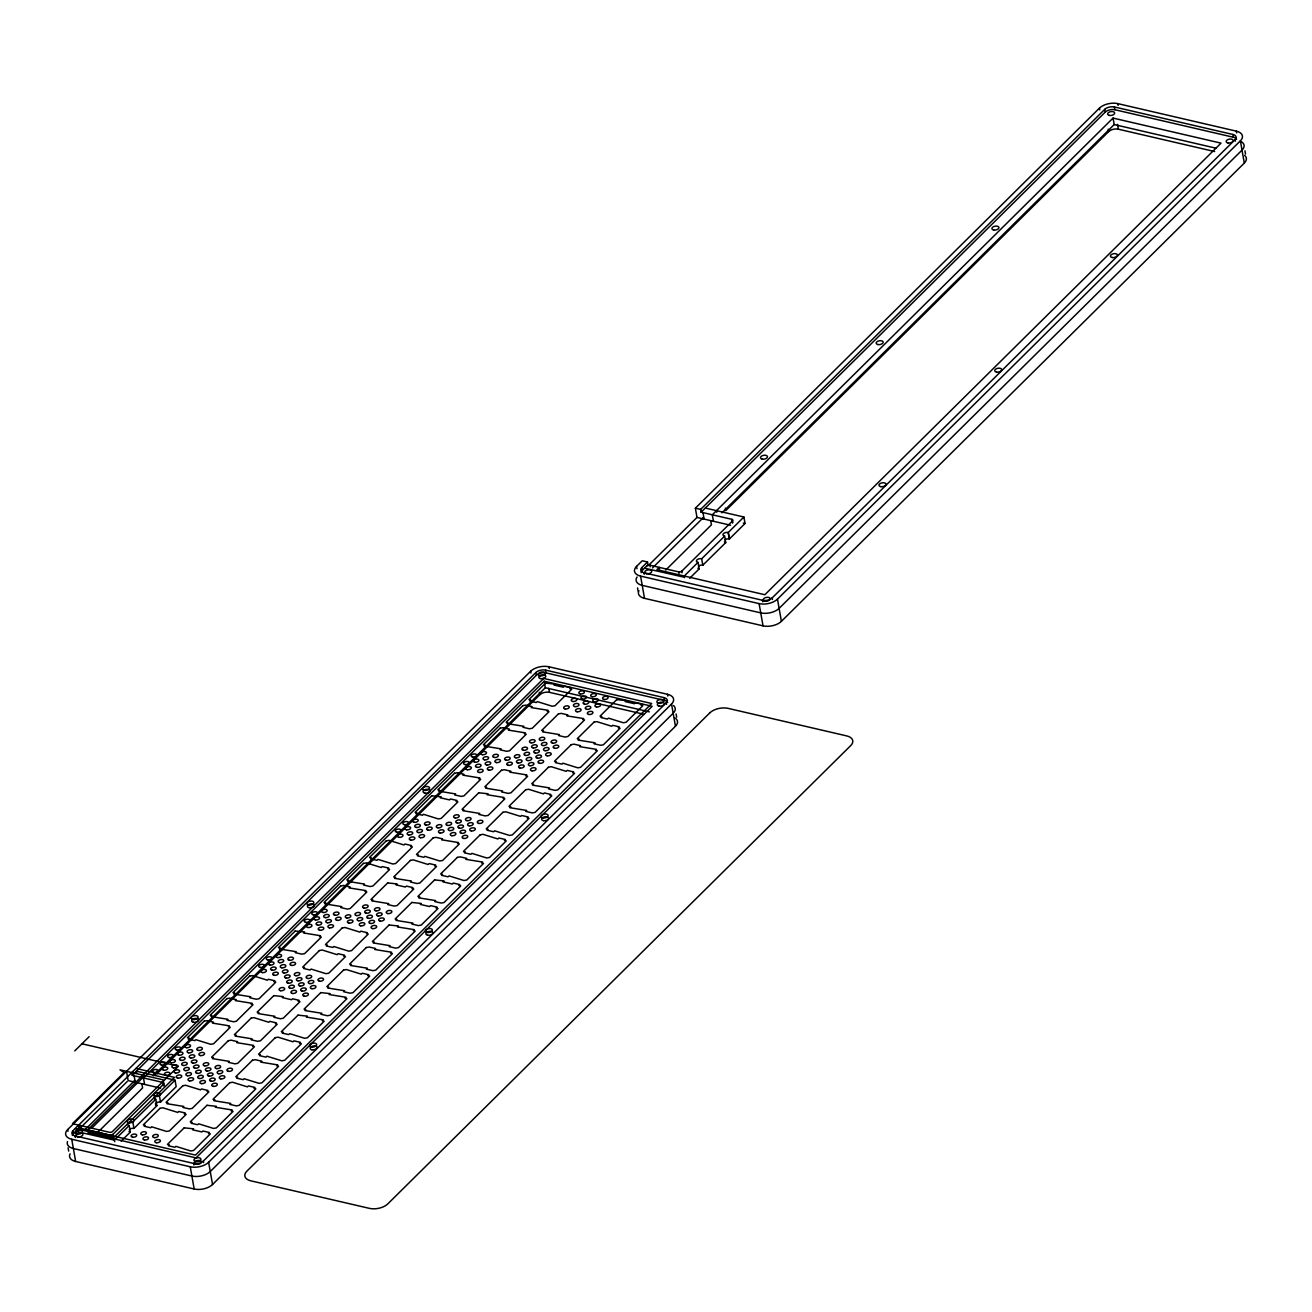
<?xml version="1.0" encoding="UTF-8"?>
<svg xmlns="http://www.w3.org/2000/svg" width="1312" height="1312" viewBox="0 0 1312 1312"><rect width="100%" height="100%" fill="white"/><g stroke="black" fill="none" stroke-linecap="round" stroke-linejoin="round"><path stroke-width="1.5" d="M74.768 1050.896L89.118 1036.693M68.011 1131.288L67.699 1129.55L530.606 671.285A13.448 7.298 -10 0 1 548.974 666.791L667.496 694.294A13.448 7.298 -10 0 1 671.531 704.003L675.45 726.225L212.544 1184.506A13.448 7.298 -10 0 1 194.176 1189L75.653 1161.481A13.448 7.298 -10 0 1 70.077 1153.838M636.96 568.719L636.55 566.407L642.24 560.765L647.505 561.995L647.997 564.767L642.306 570.408A7.118 3.87 -10 0 0 641.207 572.688M648.292 565.652L697 517.436L695.36 508.187L1099.456 108.125A13.448 7.298 -10 0 1 1117.824 103.632L1236.347 131.151A13.448 7.298 -10 0 1 1240.381 140.843L1244.301 163.082L781.394 621.347A13.448 7.298 -10 0 1 763.026 625.84L644.504 598.338A13.448 7.298 -10 0 1 638.928 590.679M72.373 1135.438A7.118 3.87 -10 0 1 73.456 1133.568L72.964 1130.78L535.886 672.515A7.118 3.87 -10 0 1 545.595 670.12L664.134 697.64A7.118 3.87 -10 0 1 666.266 702.773L666.529 704.331M642.306 570.408L641.814 567.62L647.505 561.995M732.801 522.553L732.522 520.93A2.247 1.214 -10 0 0 731.85 519.322L701.116 512.188L700.641 509.4L1104.737 109.355A7.118 3.87 -10 0 1 1114.446 106.977L1232.985 134.496A7.118 3.87 -10 0 1 1235.117 139.613L1235.379 141.188M73.456 1133.568L79.146 1127.926L78.671 1125.155M163.967 1085.713L163.672 1084.089A2.247 1.214 -10 0 0 163 1082.466L132.266 1075.332L536.362 675.286A7.118 3.87 -10 0 1 546.087 672.908L664.61 700.428A7.118 3.87 -10 0 1 667.693 702.494M701.116 512.188L1105.212 112.127A7.118 3.87 -10 0 1 1114.938 109.749L1233.46 137.268A7.118 3.87 -10 0 1 1236.544 139.334M79.458 1128.796L127.198 1081.531M85.854 1128.91L134.611 1080.629M652.474 567.965L703.38 517.551A2.247 1.214 -10 0 0 704.134 519.093L702.986 512.615A2.247 1.214 -10 0 1 702.314 510.991M91.725 1128.172L144.845 1075.594M90.348 1130.518L88.035 1132.814L196.013 1157.889L652.179 706.299L544.185 681.223L143.467 1077.939L144.615 1084.417M659.493 568.998L659.198 567.374L656.886 569.67L764.863 594.73L1221.029 143.139L1113.035 118.08L712.318 514.78L713.466 521.258M153.324 1075.791L545.333 687.718L544.185 681.223M721.994 512.812L1114.183 124.558L1113.035 118.08M96.891 1133.207L142.598 1087.96L141.893 1083.958M153.422 1072.937L156.948 1073.757L539.806 694.737A7.118 3.87 -10 0 1 549.515 692.359L643.979 714.286M665.742 570.048L711.448 524.8L710.743 520.798M1214.666 151.552L1118.365 129.199A7.118 3.87 -10 0 0 1108.656 131.577L725.798 510.598L725.356 508.105M79.146 1127.926L109.88 1135.06A2.247 1.214 -10 0 0 112.947 1134.306L163.672 1084.089M647.997 564.767L678.73 571.901A2.247 1.214 -10 0 0 681.797 571.146L732.522 520.93M114.734 1141.768L114.439 1140.144L129.199 1125.548A3.411 1.853 -10 0 1 128.1 1123.056A3.411 1.853 -10 0 1 132.774 1121.924L155.767 1099.243L156.899 1105.737L133.988 1128.418L132.774 1121.924M159.408 1095.635L175.037 1080.17L136.448 1071.199L136.727 1072.822M698.476 566.079A3.411 1.853 -10 0 1 702.773 565.242L725.749 542.578L724.618 536.1L701.69 558.781A3.411 1.853 -10 0 0 696.951 559.912A3.411 1.853 -10 0 0 697.984 562.372L683.29 577.001L644.553 568.178M705.298 508.056L743.888 517.01L728.258 532.492A3.411 1.853 -10 0 0 723.519 533.607A3.411 1.853 -10 0 0 724.536 536.083M121.114 1141.161L130.347 1132.026L129.199 1125.548M155.423 1103.769A3.411 1.853 -10 0 1 160.474 1102.113L176.185 1086.648L175.037 1080.17M689.718 578.248L699.198 568.867L698.05 562.389M743.888 517.01L745.036 523.488L729.406 538.97A3.411 1.853 -10 0 0 724.831 539.937M72.964 1130.78A7.118 3.87 -10 0 0 75.096 1135.913L193.635 1163.432A7.118 3.87 -10 0 0 203.344 1161.054L666.266 702.773M641.814 567.62A7.118 3.87 -10 0 0 643.946 572.754L762.485 600.273A7.118 3.87 -10 0 0 772.194 597.895L1235.117 139.613M67.699 1129.55A13.448 7.298 -10 0 0 71.734 1139.259L190.256 1166.778A13.448 7.298 -10 0 0 208.624 1162.268L671.531 704.003M636.55 566.407A13.448 7.298 -10 0 0 640.584 576.099L759.107 603.618A13.448 7.298 -10 0 0 777.475 599.125L1240.381 140.843M75.227 1128.55L113.947 1137.373L174.545 1077.382L135.956 1068.427M114.439 1140.144L75.702 1131.338L75.998 1132.961M1114.183 124.558L1216.273 148.256M695.36 508.187L700.641 509.4M743.314 523.094L745.036 523.488M697 517.436L730.554 525.226M545.333 687.718L649.391 711.875M81.951 1043.794L178.448 1066.197L112.455 1131.534A2.247 1.214 -10 0 1 109.388 1132.272L72.455 1123.712L124.132 1072.544L119.982 1069.821L162.508 1079.694A2.247 1.214 -10 0 1 163.18 1081.301M160.54 1088.124L128.15 1080.596L126.51 1071.33M1244.957 150.814L1245.514 154.045M1236.347 131.151L1236.658 132.889M1232.985 134.496L1233.46 137.268M1117.824 103.632L1118.136 105.37M1114.446 106.977L1114.938 109.749M1117.512 124.345L1118.365 129.199M1104.737 109.355L1105.212 112.127M1108.214 129.15L1108.656 131.577M1099.456 108.125L1099.768 109.864M777.475 599.125L781.394 621.347M772.194 597.895L772.473 599.453M762.485 600.273L762.764 601.831M759.107 603.618L763.026 625.84M731.85 519.322L732.49 522.963M716.5 510.647L716.778 512.27M701.625 558.764L702.838 565.259M684.274 576.017L684.569 577.641M681.797 571.146L682.076 572.77M678.73 571.901L679.009 573.524M650.162 566.817L649.866 565.21A2.247 1.214 -10 0 0 646.8 565.948M676.106 713.958L676.664 717.205M667.496 694.294L667.808 696.032M643.946 572.754L644.225 574.328M664.134 697.64L664.61 700.428M640.584 576.099L644.504 598.338M637.534 587.924L638.108 591.171M548.974 666.791L549.285 668.53M545.595 670.12L546.087 672.908M548.81 688.308L549.515 692.359M535.886 672.515L536.362 675.286M539.363 692.31L539.806 694.737M530.606 671.285L530.917 673.023M208.624 1162.268L212.544 1184.506M203.344 1161.054L203.622 1162.612M193.635 1163.432L193.914 1164.99M190.256 1166.778L194.176 1189M163 1082.466L163.574 1085.713M156.505 1071.264L156.948 1073.757M160.556 1102.129L159.342 1095.618A3.411 1.853 -10 0 0 154.668 1096.766A3.411 1.853 -10 0 0 155.685 1099.226M133.758 1075.774L133.463 1074.151A2.247 1.214 -10 0 0 134.136 1075.774L135.284 1082.252A2.247 1.214 -10 0 1 134.513 1080.744M131.79 1072.56L132.266 1075.332M112.947 1134.306L113.226 1135.93M109.88 1135.06L110.159 1136.684M81.311 1129.976L81.016 1128.353A2.247 1.214 -10 0 0 77.966 1129.107L78.244 1130.731M75.096 1135.913L75.374 1137.471M71.734 1139.259L75.653 1161.481M68.109 1147.836L68.683 1151.083M673.482 705.544A13.448 7.298 -10 0 1 673.171 713.269L210.264 1171.534A13.448 7.298 -10 0 1 191.88 1176.028L73.357 1148.525A13.448 7.298 -10 0 1 67.486 1141.62M196.292 1164.384A3.559 1.935 -10 0 1 194.848 1161.874A3.559 1.935 -10 0 1 199.719 1160.546A3.559 1.935 -10 0 1 200.884 1163.137M199.965 1163.777A3.559 1.935 -10 0 1 197.948 1164.4M133.644 1072.986A2.247 1.214 -10 0 1 132.971 1071.379M130.282 1132.01A3.411 1.853 -10 0 1 129.019 1131.354M129.248 1129.55A3.411 1.853 -10 0 1 133.922 1128.402M156.833 1105.721A3.411 1.853 -10 0 1 155.456 1104.901M77.474 1126.336A2.247 1.214 -10 0 1 80.524 1125.581M675.04 717.992A13.448 7.298 -10 0 1 675.45 726.225M1244.612 155.357A13.448 7.298 -10 0 1 1244.301 163.082M1241.611 141.86A13.448 7.298 -10 0 1 1242.021 150.109L779.115 608.374A13.448 7.298 -10 0 1 760.73 612.884L642.208 585.365A13.448 7.298 -10 0 1 637.058 577.001M699.132 568.85A3.411 1.853 -10 0 1 697.869 568.194M725.684 542.561A3.411 1.853 -10 0 1 724.421 541.905M768.209 600.896A3.559 1.935 -10 0 1 763.256 599.797A3.559 1.935 -10 0 1 768.012 597.321A3.559 1.935 -10 0 1 769.34 600.322M543.709 678.452L87.543 1130.042L195.521 1155.101L651.687 703.511L543.709 678.452M204.147 1021.162L187.419 1037.726L189.272 1038.169L188.321 1039.104L194.848 1040.629L195.816 1039.678L210.724 1044.303L213.544 1043.794L230.272 1027.23L228.403 1026.804L229.37 1025.853L212.544 1023.114L213.495 1022.179L206.968 1020.654L204.147 1021.162M226.91 998.629L210.182 1015.193L212.052 1015.619L211.084 1016.57L227.911 1019.309L226.96 1020.26L233.487 1021.769L236.308 1021.261L253.036 1004.697L251.182 1004.27L252.134 1003.319L235.307 1000.58L236.258 999.629L229.731 998.12L226.91 998.629M249.674 976.095L232.946 992.659L234.815 993.086L233.848 994.037L250.674 996.776L249.723 997.71L256.25 999.236L259.071 998.727L275.815 982.163L273.946 981.72L274.897 980.786L268.37 979.26L267.402 980.212L252.494 975.57L249.674 976.095M295.2 931.012L278.472 947.576L280.342 948.018L279.39 948.953L296.217 951.692L295.249 952.643L301.793 954.152L304.614 953.644L321.342 937.08L319.472 936.653L320.423 935.702L303.613 932.963L304.564 932.012L295.2 931.012M340.743 885.944L324.015 902.508L325.868 902.935L324.917 903.886L341.743 906.625L340.792 907.56L347.319 909.085L350.14 908.576L366.868 892.012L364.998 891.57L365.966 890.618L349.14 887.896L350.091 886.945L343.564 885.42L340.743 885.944M363.506 863.394L346.778 879.958L348.648 880.401L347.68 881.352L364.506 884.075L363.555 885.026L370.082 886.551L372.903 886.026L389.631 869.462L387.778 869.036L388.729 868.085L382.186 866.576L381.234 867.511L366.327 862.886L363.506 863.394M386.269 840.861L369.541 857.425L371.411 857.868L370.443 858.802L376.987 860.328L377.938 859.376L392.846 864.001L395.666 863.493L412.411 846.929L410.541 846.502L411.492 845.551L404.965 844.026L403.998 844.977L389.09 840.352L386.269 840.861M431.796 795.794L415.068 812.358L416.937 812.784L415.986 813.735L422.513 815.244L423.464 814.293L438.388 818.934L441.209 818.409L457.937 801.862L456.068 801.419L457.019 800.468L450.492 798.959L449.54 799.91L440.209 797.745L441.16 796.794L431.796 795.794M454.575 773.244L437.831 789.808L439.7 790.25L438.749 791.185L455.576 793.924L454.608 794.875L461.152 796.4L463.972 795.876L480.7 779.312L478.831 778.885L479.798 777.934L462.972 775.195L463.923 774.26L457.396 772.735L454.575 773.244M500.102 728.176L483.374 744.74L485.243 745.167L484.276 746.118L501.102 748.857L500.151 749.792L506.678 751.317L509.499 750.808L526.227 734.244L524.374 733.802L525.325 732.867L508.498 730.128L509.45 729.177L502.922 727.668L500.102 728.176M522.865 705.643L506.137 722.207L508.006 722.633L507.039 723.584L523.865 726.323L522.914 727.258L529.441 728.783L532.262 728.258L549.006 711.694L547.137 711.268L548.088 710.317L531.262 707.578L532.229 706.643L525.686 705.118L522.865 705.643M545.628 683.093L528.9 699.657L530.77 700.1L529.818 701.034L536.346 702.56L537.297 701.608L552.204 706.233L555.042 705.725L571.77 689.161L569.9 688.734L570.851 687.783L564.324 686.274L563.373 687.209L554.025 685.044L554.992 684.093L545.628 683.093M160.015 1108.312L143.287 1124.876L145.156 1125.302L144.205 1126.254L150.732 1127.762L151.684 1126.811L166.608 1131.452L169.428 1130.928L186.156 1114.364L184.287 1113.937L185.238 1112.986L178.711 1111.477L177.76 1112.428L162.836 1107.787L160.015 1108.312M182.794 1085.762L166.05 1102.326L167.92 1102.769L166.968 1103.704L183.795 1106.442L182.827 1107.394L189.371 1108.902L192.192 1108.394L208.92 1091.83L207.05 1091.404L208.001 1090.452L201.474 1088.944L200.523 1089.878L185.615 1085.254L182.794 1085.762M228.321 1040.695L211.593 1057.259L213.462 1057.685L212.495 1058.636L229.321 1061.375L228.37 1062.31L234.897 1063.835L237.718 1063.327L254.446 1046.763L252.576 1046.32L253.544 1045.385L236.718 1042.646L237.669 1041.695L231.142 1040.17L228.321 1040.695M251.084 1018.161L234.356 1034.709L236.226 1035.152L235.258 1036.103L252.084 1038.825L251.133 1039.776L257.66 1041.302L260.481 1040.777L277.209 1024.213L275.356 1023.786L276.307 1022.835L269.78 1021.326L268.812 1022.278L253.905 1017.636L251.084 1018.161M273.847 995.611L257.119 1012.175L258.989 1012.618L258.038 1013.553L274.848 1016.292L273.896 1017.243L280.424 1018.752L283.244 1018.243L299.989 1001.679L298.119 1001.253L299.07 1000.302L292.543 998.793L291.576 999.728L282.244 997.563L283.212 996.612L273.847 995.611M319.39 950.544L302.646 967.108L304.515 967.534L303.564 968.486L310.091 969.994L311.059 969.06L325.966 973.684L328.787 973.176L345.515 956.612L343.646 956.169L344.597 955.218L338.07 953.709L337.118 954.66L322.211 950.019L319.39 950.544M342.153 927.994L325.425 944.558L327.278 945.001L326.327 945.952L332.854 947.461L333.822 946.51L348.73 951.151L351.55 950.626L368.278 934.062L366.409 933.636L367.376 932.684L360.833 931.176L359.882 932.11L344.974 927.486L342.153 927.994M387.68 882.927L370.952 899.491L372.821 899.917L371.854 900.868L388.68 903.607L387.729 904.558L394.256 906.067L397.077 905.559L413.805 888.995L411.952 888.552L412.903 887.617L406.376 886.092L405.408 887.043L396.076 884.878L397.044 883.927L387.68 882.927M410.443 860.393L393.715 876.957L395.584 877.384L394.633 878.335L411.443 881.074L410.492 882.008L417.019 883.534L419.84 883.009L436.584 866.461L434.715 866.018L435.666 865.067L429.139 863.558L428.171 864.51L413.264 859.868L410.443 860.393M433.206 837.843L416.478 854.407L418.348 854.85L417.396 855.785L423.924 857.31L424.875 856.359L439.799 861L442.62 860.475L459.348 843.911L457.478 843.485L458.429 842.534L441.619 839.795L442.57 838.86L436.043 837.335L433.206 837.843M478.749 792.776L462.021 809.34L463.874 809.766L462.923 810.718L479.749 813.456L478.798 814.408L485.325 815.916L488.146 815.408L504.874 798.844L503.004 798.401L503.972 797.466L487.146 794.728L488.097 793.776L478.749 792.776M501.512 770.242L484.784 786.806L486.654 787.233L485.686 788.184L502.512 790.923L501.561 791.858L508.088 793.383L510.909 792.858L527.637 776.294L525.784 775.868L526.735 774.916L509.909 772.178L510.86 771.243L504.333 769.718L501.512 770.242M558.42 713.892L541.692 730.456L543.562 730.882L542.61 731.834L559.42 734.572L558.469 735.524L564.996 737.032L567.834 736.524L584.562 719.96L582.692 719.517L583.643 718.582L566.817 715.844L567.784 714.892L561.241 713.384L558.42 713.892M184.188 1127.828L167.46 1144.392L169.33 1144.818L168.379 1145.77L174.906 1147.295L175.857 1146.344L190.781 1150.968L193.602 1150.46L210.33 1133.896L208.46 1133.47L209.412 1132.518L202.884 1130.993L201.933 1131.944L192.602 1129.78L193.553 1128.828L184.188 1127.828M206.968 1105.294L190.224 1121.858L192.093 1122.285L191.142 1123.236L197.669 1124.745L198.637 1123.81L213.544 1128.435L216.365 1127.926L233.093 1111.362L231.224 1110.92L232.191 1109.985L215.365 1107.246L216.316 1106.295L206.968 1105.294M229.731 1082.761L213.003 1099.308L214.856 1099.751L213.905 1100.702L230.732 1103.425L229.78 1104.376L236.308 1105.901L239.128 1105.376L255.856 1088.812L253.987 1088.386L254.954 1087.435L248.411 1085.926L247.46 1086.877L232.552 1082.236L229.731 1082.761M252.494 1060.211L235.766 1076.775L237.636 1077.218L236.668 1078.152L243.212 1079.678L244.163 1078.726L259.071 1083.351L261.892 1082.843L278.62 1066.279L276.766 1065.852L277.718 1064.901L260.891 1062.162L261.842 1061.211L255.315 1059.702L252.494 1060.211M275.258 1037.677L258.53 1054.241L260.399 1054.668L259.448 1055.619L265.975 1057.144L266.926 1056.193L281.834 1060.818L284.655 1060.309L301.399 1043.745L299.53 1043.302L300.481 1042.368L293.954 1040.842L292.986 1041.794L278.078 1037.169L275.258 1037.677M298.021 1015.144L281.293 1031.708L283.162 1032.134L282.211 1033.085L288.738 1034.594L289.69 1033.659L304.597 1038.284L307.434 1037.776L324.162 1021.212L322.293 1020.769L323.244 1019.818L306.418 1017.095L307.385 1016.144L298.021 1015.144M320.784 992.594L304.056 1009.158L305.926 1009.6L304.974 1010.552L321.801 1013.274L320.833 1014.225L327.377 1015.75L330.198 1015.226L346.926 998.662L345.056 998.235L346.007 997.284L329.197 994.545L330.148 993.61L320.784 992.594M343.564 970.06L326.819 986.624L328.689 987.067L327.738 988.002L344.564 990.74L343.596 991.692L350.14 993.2L352.961 992.692L369.689 976.128L367.819 975.702L368.787 974.75L362.243 973.225L361.292 974.176L346.384 969.552L343.564 970.06M366.327 947.526L349.599 964.09L351.452 964.517L350.501 965.468L367.327 968.207L366.376 969.158L372.903 970.667L375.724 970.158L392.452 953.594L390.582 953.152L391.55 952.217L374.724 949.478L375.675 948.527L369.148 947.018L366.327 947.526M389.09 924.993L372.362 941.557L374.232 941.983L373.264 942.934L390.09 945.673L389.139 946.608L395.666 948.133L398.487 947.608L415.215 931.061L413.362 930.618L414.313 929.667L397.487 926.944L398.438 925.993L389.09 924.993M411.853 902.443L395.125 919.007L396.995 919.45L396.044 920.384L412.854 923.123L411.902 924.074L418.43 925.6L421.25 925.075L437.995 908.511L436.125 908.084L437.076 907.133L430.549 905.624L429.582 906.559L420.25 904.394L421.218 903.46L411.853 902.443M434.616 879.909L417.888 896.473L419.758 896.9L418.807 897.851L435.617 900.59L434.666 901.541L441.193 903.05L444.03 902.541L460.758 885.977L458.888 885.551L459.84 884.6L453.312 883.074L452.361 884.026L443.03 881.861L443.981 880.91L434.616 879.909M457.396 857.376L440.652 873.94L442.521 874.366L441.57 875.317L448.097 876.826L449.048 875.891L463.972 880.516L466.793 880.008L483.521 863.444L481.652 863.001L482.603 862.066L465.793 859.327L466.744 858.376L460.217 856.867L457.396 857.376M480.159 834.842L463.415 851.406L465.284 851.832L464.333 852.784L470.86 854.292L471.828 853.341L486.736 857.982L489.556 857.458L506.284 840.894L504.415 840.467L505.382 839.516L498.839 838.007L497.888 838.958L482.98 834.317L480.159 834.842M502.922 812.292L486.194 828.856L488.048 829.299L487.096 830.234L493.64 831.759L494.591 830.808L509.499 835.432L512.32 834.924L529.048 818.36L527.178 817.934L528.146 816.982L521.602 815.474L520.651 816.408L505.743 811.784L502.922 812.292M525.686 789.758L508.958 806.322L510.827 806.749L509.86 807.7L526.686 810.439L525.735 811.39L532.262 812.899L535.083 812.39L551.811 795.826L549.958 795.384L550.909 794.449L544.382 792.924L543.414 793.875L528.506 789.25L525.686 789.758M548.449 767.225L531.721 783.789L533.59 784.215L532.639 785.166L549.449 787.905L548.498 788.84L555.025 790.365L557.846 789.857L574.59 773.293L572.721 772.85L573.672 771.915L567.145 770.39L566.177 771.341L551.27 766.7L548.449 767.225M571.212 744.675L554.484 761.239L556.354 761.682L555.402 762.633L561.93 764.142L562.881 763.19L577.788 767.832L580.626 767.307L597.354 750.743L595.484 750.316L596.435 749.365L579.625 746.626L580.576 745.692L574.033 744.166L571.212 744.675M593.992 722.141L577.247 738.705L579.117 739.148L578.166 740.083L594.992 742.822L594.024 743.773L600.568 745.282L603.389 744.773L620.117 728.209L618.247 727.783L619.198 726.832L612.671 725.323L611.72 726.258L596.812 721.633L593.992 722.141M616.755 699.608L600.01 716.172L601.88 716.598L600.929 717.549L607.456 719.074L608.424 718.123L623.331 722.748L626.152 722.24L642.88 705.676L641.01 705.233L641.978 704.298L635.434 702.773L634.483 703.724L625.152 701.559L626.103 700.608L616.755 699.608M709.792 712.875L246.886 1171.157A13.448 7.298 -10 0 0 250.92 1180.849L369.443 1208.368A13.448 7.298 -10 0 0 387.811 1203.875L850.717 745.593A13.448 7.298 -10 0 0 846.699 735.901L728.16 708.382A13.448 7.298 -10 0 0 709.792 712.875M729.406 538.97L728.258 532.492L729.324 538.953M77.654 1136.848A3.559 1.935 -10 0 0 82.902 1134.486A3.559 1.935 -10 0 0 77.605 1133.47A3.559 1.935 -10 0 0 77.654 1136.848M311.912 1049.797A3.559 1.935 -10 0 0 317.16 1047.435A3.559 1.935 -10 0 0 311.846 1046.418A3.559 1.935 -10 0 0 311.912 1049.797M193.389 1022.278A3.559 1.935 -10 0 0 198.637 1019.916A3.559 1.935 -10 0 0 193.323 1018.899A3.559 1.935 -10 0 0 193.389 1022.278M427.646 935.226A3.559 1.935 -10 0 0 432.894 932.865A3.559 1.935 -10 0 0 427.581 931.848A3.559 1.935 -10 0 0 427.646 935.226M309.107 907.707A3.559 1.935 -10 0 0 314.355 905.346A3.559 1.935 -10 0 0 309.058 904.345A3.559 1.935 -10 0 0 309.107 907.707M424.842 793.137A3.559 1.935 -10 0 0 430.09 790.775A3.559 1.935 -10 0 0 424.776 789.775A3.559 1.935 -10 0 0 424.842 793.137M543.365 820.656A3.559 1.935 -10 0 0 548.613 818.294A3.559 1.935 -10 0 0 543.316 817.278A3.559 1.935 -10 0 0 543.365 820.656M659.1 706.086A3.559 1.935 -10 0 0 664.348 703.724A3.559 1.935 -10 0 0 659.034 702.724A3.559 1.935 -10 0 0 659.1 706.086M540.56 678.583A3.559 1.935 -10 0 0 545.808 676.205A3.559 1.935 -10 0 0 540.511 675.204A3.559 1.935 -10 0 0 540.56 678.583M540.79 740.411A2.837 1.542 -10 0 0 544.824 738.394A2.837 1.542 -10 0 0 540.446 737.754A2.837 1.542 -10 0 0 540.79 740.411M552.647 743.166A2.837 1.542 -10 0 0 556.682 741.149A2.837 1.542 -10 0 0 552.286 740.509A2.837 1.542 -10 0 0 552.647 743.166M437.88 827.806A2.837 1.542 -10 0 0 441.914 825.789A2.837 1.542 -10 0 0 437.519 825.15A2.837 1.542 -10 0 0 437.88 827.806M154.029 1072.609A2.837 1.542 -10 0 0 158.063 1070.592A2.837 1.542 -10 0 0 153.668 1069.952A2.837 1.542 -10 0 0 154.029 1072.609M177.727 1078.103A2.837 1.542 -10 0 0 181.761 1076.086A2.837 1.542 -10 0 0 177.382 1075.463A2.837 1.542 -10 0 0 177.727 1078.103M165.886 1075.364A2.837 1.542 -10 0 0 169.92 1073.347A2.837 1.542 -10 0 0 165.525 1072.708A2.837 1.542 -10 0 0 165.886 1075.364M195.045 1068.214A2.837 1.542 -10 0 0 199.08 1066.197A2.837 1.542 -10 0 0 194.684 1065.557A2.837 1.542 -10 0 0 195.045 1068.214M286.114 978.063A2.837 1.542 -10 0 0 290.132 976.046A2.837 1.542 -10 0 0 285.754 975.406A2.837 1.542 -10 0 0 286.114 978.063M187.452 1075.725A2.837 1.542 -10 0 0 191.486 1073.708A2.837 1.542 -10 0 0 187.091 1073.068A2.837 1.542 -10 0 0 187.452 1075.725M346.811 917.957A2.837 1.542 -10 0 0 350.845 915.94A2.837 1.542 -10 0 0 346.466 915.317A2.837 1.542 -10 0 0 346.811 917.957M506.186 760.206A2.837 1.542 -10 0 0 510.204 758.188A2.837 1.542 -10 0 0 505.825 757.549A2.837 1.542 -10 0 0 506.186 760.206M163.754 1070.231A2.837 1.542 -10 0 0 167.788 1068.214A2.837 1.542 -10 0 0 163.393 1067.574A2.837 1.542 -10 0 0 163.754 1070.231M161.622 1065.098A2.837 1.542 -10 0 0 165.656 1063.081A2.837 1.542 -10 0 0 161.261 1062.441A2.837 1.542 -10 0 0 161.622 1065.098M175.595 1072.986A2.837 1.542 -10 0 0 179.629 1070.969A2.837 1.542 -10 0 0 175.25 1070.33A2.837 1.542 -10 0 0 175.595 1072.986M185.32 1070.592A2.837 1.542 -10 0 0 189.354 1068.575A2.837 1.542 -10 0 0 184.959 1067.952A2.837 1.542 -10 0 0 185.32 1070.592M173.463 1067.853A2.837 1.542 -10 0 0 177.497 1065.836A2.837 1.542 -10 0 0 173.118 1065.196A2.837 1.542 -10 0 0 173.463 1067.853M479.142 772.473A2.837 1.542 -10 0 0 483.177 770.456A2.837 1.542 -10 0 0 478.798 769.816A2.837 1.542 -10 0 0 479.142 772.473M488.868 770.095A2.837 1.542 -10 0 0 492.902 768.078A2.837 1.542 -10 0 0 488.507 767.438A2.837 1.542 -10 0 0 488.868 770.095M467.302 769.718A2.837 1.542 -10 0 0 471.336 767.7A2.837 1.542 -10 0 0 466.941 767.061A2.837 1.542 -10 0 0 467.302 769.718M477.01 767.34A2.837 1.542 -10 0 0 481.045 765.322A2.837 1.542 -10 0 0 476.666 764.683A2.837 1.542 -10 0 0 477.01 767.34M465.17 764.584A2.837 1.542 -10 0 0 469.188 762.567A2.837 1.542 -10 0 0 464.809 761.928A2.837 1.542 -10 0 0 465.17 764.584M482.472 754.695A2.837 1.542 -10 0 0 486.506 752.678A2.837 1.542 -10 0 0 482.111 752.038A2.837 1.542 -10 0 0 482.472 754.695M494.329 757.45A2.837 1.542 -10 0 0 498.363 755.433A2.837 1.542 -10 0 0 493.968 754.794A2.837 1.542 -10 0 0 494.329 757.45M496.461 762.584A2.837 1.542 -10 0 0 500.495 760.566A2.837 1.542 -10 0 0 496.1 759.927A2.837 1.542 -10 0 0 496.461 762.584M486.736 764.962A2.837 1.542 -10 0 0 490.77 762.944A2.837 1.542 -10 0 0 486.375 762.305A2.837 1.542 -10 0 0 486.736 764.962M484.604 759.828A2.837 1.542 -10 0 0 488.638 757.811A2.837 1.542 -10 0 0 484.243 757.172A2.837 1.542 -10 0 0 484.604 759.828M472.746 757.073A2.837 1.542 -10 0 0 476.781 755.056A2.837 1.542 -10 0 0 472.402 754.416A2.837 1.542 -10 0 0 472.746 757.073M474.878 762.206A2.837 1.542 -10 0 0 478.913 760.189A2.837 1.542 -10 0 0 474.534 759.55A2.837 1.542 -10 0 0 474.878 762.206M410.853 840.09A2.837 1.542 -10 0 0 414.887 838.073A2.837 1.542 -10 0 0 410.492 837.433A2.837 1.542 -10 0 0 410.853 840.09M420.578 837.712A2.837 1.542 -10 0 0 424.596 835.695A2.837 1.542 -10 0 0 420.217 835.055A2.837 1.542 -10 0 0 420.578 837.712M398.996 837.335A2.837 1.542 -10 0 0 403.03 835.318A2.837 1.542 -10 0 0 398.635 834.678A2.837 1.542 -10 0 0 398.996 837.335M408.721 834.957A2.837 1.542 -10 0 0 412.755 832.94A2.837 1.542 -10 0 0 408.36 832.3A2.837 1.542 -10 0 0 408.721 834.957M396.864 832.202A2.837 1.542 -10 0 0 400.898 830.184A2.837 1.542 -10 0 0 396.503 829.545A2.837 1.542 -10 0 0 396.864 832.202M414.182 822.312A2.837 1.542 -10 0 0 418.2 820.295A2.837 1.542 -10 0 0 413.821 819.656A2.837 1.542 -10 0 0 414.182 822.312M426.023 825.068A2.837 1.542 -10 0 0 430.057 823.05A2.837 1.542 -10 0 0 425.678 822.411A2.837 1.542 -10 0 0 426.023 825.068M428.155 830.201A2.837 1.542 -10 0 0 432.189 828.184A2.837 1.542 -10 0 0 427.81 827.544A2.837 1.542 -10 0 0 428.155 830.201M418.446 832.579A2.837 1.542 -10 0 0 422.464 830.562A2.837 1.542 -10 0 0 418.085 829.922A2.837 1.542 -10 0 0 418.446 832.579M416.314 827.446A2.837 1.542 -10 0 0 420.332 825.428A2.837 1.542 -10 0 0 415.953 824.789A2.837 1.542 -10 0 0 416.314 827.446M404.457 824.69A2.837 1.542 -10 0 0 408.491 822.673A2.837 1.542 -10 0 0 404.096 822.034A2.837 1.542 -10 0 0 404.457 824.69M406.589 829.824A2.837 1.542 -10 0 0 410.623 827.806A2.837 1.542 -10 0 0 406.228 827.167A2.837 1.542 -10 0 0 406.589 829.824M319.784 930.241A2.837 1.542 -10 0 0 323.818 928.224A2.837 1.542 -10 0 0 319.423 927.584A2.837 1.542 -10 0 0 319.784 930.241M329.509 927.863A2.837 1.542 -10 0 0 333.543 925.846A2.837 1.542 -10 0 0 329.148 925.206A2.837 1.542 -10 0 0 329.509 927.863M307.926 927.486A2.837 1.542 -10 0 0 311.961 925.468A2.837 1.542 -10 0 0 307.582 924.829A2.837 1.542 -10 0 0 307.926 927.486M317.652 925.108A2.837 1.542 -10 0 0 321.686 923.09A2.837 1.542 -10 0 0 317.291 922.451A2.837 1.542 -10 0 0 317.652 925.108M305.794 922.352A2.837 1.542 -10 0 0 309.829 920.335A2.837 1.542 -10 0 0 305.45 919.696A2.837 1.542 -10 0 0 305.794 922.352M323.113 912.463A2.837 1.542 -10 0 0 327.147 910.446A2.837 1.542 -10 0 0 322.752 909.806A2.837 1.542 -10 0 0 323.113 912.463M334.97 915.218A2.837 1.542 -10 0 0 339.004 913.201A2.837 1.542 -10 0 0 334.609 912.562A2.837 1.542 -10 0 0 334.97 915.218M337.102 920.352A2.837 1.542 -10 0 0 341.136 918.334A2.837 1.542 -10 0 0 336.741 917.695A2.837 1.542 -10 0 0 337.102 920.352M327.377 922.73A2.837 1.542 -10 0 0 331.411 920.712A2.837 1.542 -10 0 0 327.016 920.073A2.837 1.542 -10 0 0 327.377 922.73M325.245 917.596A2.837 1.542 -10 0 0 329.279 915.579A2.837 1.542 -10 0 0 324.884 914.94A2.837 1.542 -10 0 0 325.245 917.596M313.388 914.841A2.837 1.542 -10 0 0 317.422 912.824A2.837 1.542 -10 0 0 313.027 912.184A2.837 1.542 -10 0 0 313.388 914.841M315.52 919.974A2.837 1.542 -10 0 0 319.554 917.957A2.837 1.542 -10 0 0 315.159 917.318A2.837 1.542 -10 0 0 315.52 919.974M291.559 965.419A2.837 1.542 -10 0 0 295.594 963.402A2.837 1.542 -10 0 0 291.215 962.762A2.837 1.542 -10 0 0 291.559 965.419M289.427 960.286A2.837 1.542 -10 0 0 293.462 958.268A2.837 1.542 -10 0 0 289.083 957.629A2.837 1.542 -10 0 0 289.427 960.286M283.982 972.93A2.837 1.542 -10 0 0 288 970.913A2.837 1.542 -10 0 0 283.622 970.273A2.837 1.542 -10 0 0 283.982 972.93M281.85 967.797A2.837 1.542 -10 0 0 285.868 965.78A2.837 1.542 -10 0 0 281.49 965.14A2.837 1.542 -10 0 0 281.85 967.797M274.257 975.308A2.837 1.542 -10 0 0 278.292 973.291A2.837 1.542 -10 0 0 273.896 972.668A2.837 1.542 -10 0 0 274.257 975.308M260.268 967.436A2.837 1.542 -10 0 0 264.302 965.419A2.837 1.542 -10 0 0 259.907 964.779A2.837 1.542 -10 0 0 260.268 967.436M267.861 959.925A2.837 1.542 -10 0 0 271.896 957.908A2.837 1.542 -10 0 0 267.5 957.268A2.837 1.542 -10 0 0 267.861 959.925M277.586 957.53A2.837 1.542 -10 0 0 281.604 955.513A2.837 1.542 -10 0 0 277.226 954.89A2.837 1.542 -10 0 0 277.586 957.53M279.718 962.664A2.837 1.542 -10 0 0 283.736 960.646A2.837 1.542 -10 0 0 279.358 960.007A2.837 1.542 -10 0 0 279.718 962.664M269.993 965.058A2.837 1.542 -10 0 0 274.028 963.041A2.837 1.542 -10 0 0 269.632 962.401A2.837 1.542 -10 0 0 269.993 965.058M262.4 972.569A2.837 1.542 -10 0 0 266.434 970.552A2.837 1.542 -10 0 0 262.039 969.912A2.837 1.542 -10 0 0 262.4 972.569M272.125 970.175A2.837 1.542 -10 0 0 276.16 968.158A2.837 1.542 -10 0 0 271.764 967.534A2.837 1.542 -10 0 0 272.125 970.175M183.188 1065.459A2.837 1.542 -10 0 0 187.222 1063.442A2.837 1.542 -10 0 0 182.827 1062.818A2.837 1.542 -10 0 0 183.188 1065.459M192.913 1063.081A2.837 1.542 -10 0 0 196.948 1061.064A2.837 1.542 -10 0 0 192.552 1060.424A2.837 1.542 -10 0 0 192.913 1063.081M171.331 1062.72A2.837 1.542 -10 0 0 175.365 1060.703A2.837 1.542 -10 0 0 170.986 1060.063A2.837 1.542 -10 0 0 171.331 1062.72M181.056 1060.342A2.837 1.542 -10 0 0 185.09 1058.325A2.837 1.542 -10 0 0 180.695 1057.685A2.837 1.542 -10 0 0 181.056 1060.342M169.199 1057.587A2.837 1.542 -10 0 0 173.233 1055.57A2.837 1.542 -10 0 0 168.854 1054.93A2.837 1.542 -10 0 0 169.199 1057.587M186.517 1047.681A2.837 1.542 -10 0 0 190.552 1045.68A2.837 1.542 -10 0 0 186.156 1045.041A2.837 1.542 -10 0 0 186.517 1047.681M198.374 1050.436A2.837 1.542 -10 0 0 202.392 1048.419A2.837 1.542 -10 0 0 198.014 1047.78A2.837 1.542 -10 0 0 198.374 1050.436M200.506 1055.57A2.837 1.542 -10 0 0 204.541 1053.552A2.837 1.542 -10 0 0 200.146 1052.913A2.837 1.542 -10 0 0 200.506 1055.57M190.781 1057.948A2.837 1.542 -10 0 0 194.816 1055.93A2.837 1.542 -10 0 0 190.42 1055.307A2.837 1.542 -10 0 0 190.781 1057.948M188.649 1052.814A2.837 1.542 -10 0 0 192.684 1050.797A2.837 1.542 -10 0 0 188.288 1050.174A2.837 1.542 -10 0 0 188.649 1052.814M176.792 1050.076A2.837 1.542 -10 0 0 180.826 1048.058A2.837 1.542 -10 0 0 176.431 1047.419A2.837 1.542 -10 0 0 176.792 1050.076M178.924 1055.209A2.837 1.542 -10 0 0 182.958 1053.192A2.837 1.542 -10 0 0 178.563 1052.552A2.837 1.542 -10 0 0 178.924 1055.209M533.213 747.922A2.837 1.542 -10 0 0 537.248 745.905A2.837 1.542 -10 0 0 532.852 745.265A2.837 1.542 -10 0 0 533.213 747.922M531.081 742.789A2.837 1.542 -10 0 0 535.116 740.772A2.837 1.542 -10 0 0 530.72 740.132A2.837 1.542 -10 0 0 531.081 742.789M545.054 750.677A2.837 1.542 -10 0 0 549.088 748.66A2.837 1.542 -10 0 0 544.71 748.02A2.837 1.542 -10 0 0 545.054 750.677M554.779 748.299A2.837 1.542 -10 0 0 558.814 746.282A2.837 1.542 -10 0 0 554.418 745.642A2.837 1.542 -10 0 0 554.779 748.299M542.922 745.544A2.837 1.542 -10 0 0 546.956 743.527A2.837 1.542 -10 0 0 542.578 742.887A2.837 1.542 -10 0 0 542.922 745.544M154.242 1137.586A2.837 1.542 -10 0 0 158.276 1135.569A2.837 1.542 -10 0 0 153.881 1134.929A2.837 1.542 -10 0 0 154.242 1137.586M156.374 1142.703A2.837 1.542 -10 0 0 160.408 1140.686A2.837 1.542 -10 0 0 156.013 1140.062A2.837 1.542 -10 0 0 156.374 1142.703M142.385 1134.831A2.837 1.542 -10 0 0 146.419 1132.814A2.837 1.542 -10 0 0 142.04 1132.174A2.837 1.542 -10 0 0 142.385 1134.831M132.676 1137.209A2.837 1.542 -10 0 0 136.71 1135.192A2.837 1.542 -10 0 0 132.315 1134.552A2.837 1.542 -10 0 0 132.676 1137.209M144.517 1139.964A2.837 1.542 -10 0 0 148.551 1137.947A2.837 1.542 -10 0 0 144.172 1137.307A2.837 1.542 -10 0 0 144.517 1139.964M532.016 770.833A2.837 1.542 -10 0 0 536.05 768.816A2.837 1.542 -10 0 0 531.655 768.176A2.837 1.542 -10 0 0 532.016 770.833M529.884 765.7A2.837 1.542 -10 0 0 533.918 763.682A2.837 1.542 -10 0 0 529.523 763.043A2.837 1.542 -10 0 0 529.884 765.7M520.159 768.078A2.837 1.542 -10 0 0 524.193 766.06A2.837 1.542 -10 0 0 519.814 765.421A2.837 1.542 -10 0 0 520.159 768.078M518.027 762.944A2.837 1.542 -10 0 0 522.061 760.927A2.837 1.542 -10 0 0 517.682 760.288A2.837 1.542 -10 0 0 518.027 762.944M508.318 765.322A2.837 1.542 -10 0 0 512.336 763.305A2.837 1.542 -10 0 0 507.957 762.682A2.837 1.542 -10 0 0 508.318 765.322M523.488 750.3A2.837 1.542 -10 0 0 527.522 748.283A2.837 1.542 -10 0 0 523.127 747.643A2.837 1.542 -10 0 0 523.488 750.3M535.345 753.055A2.837 1.542 -10 0 0 539.38 751.038A2.837 1.542 -10 0 0 534.984 750.398A2.837 1.542 -10 0 0 535.345 753.055M547.186 755.81A2.837 1.542 -10 0 0 551.22 753.793A2.837 1.542 -10 0 0 546.842 753.154A2.837 1.542 -10 0 0 547.186 755.81M537.477 758.188A2.837 1.542 -10 0 0 541.512 756.171A2.837 1.542 -10 0 0 537.116 755.532A2.837 1.542 -10 0 0 537.477 758.188M539.609 763.322A2.837 1.542 -10 0 0 543.644 761.304A2.837 1.542 -10 0 0 539.248 760.665A2.837 1.542 -10 0 0 539.609 763.322M525.62 755.433A2.837 1.542 -10 0 0 529.654 753.416A2.837 1.542 -10 0 0 525.259 752.776A2.837 1.542 -10 0 0 525.62 755.433M515.895 757.811A2.837 1.542 -10 0 0 519.929 755.794A2.837 1.542 -10 0 0 515.55 755.171A2.837 1.542 -10 0 0 515.895 757.811M527.752 760.566A2.837 1.542 -10 0 0 531.786 758.549A2.837 1.542 -10 0 0 527.391 757.91A2.837 1.542 -10 0 0 527.752 760.566M588.924 714.482A2.837 1.542 -10 0 0 592.958 712.465A2.837 1.542 -10 0 0 588.58 711.826A2.837 1.542 -10 0 0 588.924 714.482M586.792 709.349A2.837 1.542 -10 0 0 590.826 707.332A2.837 1.542 -10 0 0 586.448 706.709A2.837 1.542 -10 0 0 586.792 709.349M577.083 711.744A2.837 1.542 -10 0 0 581.118 709.726A2.837 1.542 -10 0 0 576.722 709.087A2.837 1.542 -10 0 0 577.083 711.744M574.951 706.61A2.837 1.542 -10 0 0 578.986 704.593A2.837 1.542 -10 0 0 574.59 703.954A2.837 1.542 -10 0 0 574.951 706.61M565.226 708.988A2.837 1.542 -10 0 0 569.26 706.971A2.837 1.542 -10 0 0 564.865 706.332A2.837 1.542 -10 0 0 565.226 708.988M580.396 693.966A2.837 1.542 -10 0 0 584.43 691.949A2.837 1.542 -10 0 0 580.052 691.309A2.837 1.542 -10 0 0 580.396 693.966M592.253 696.705A2.837 1.542 -10 0 0 596.288 694.688A2.837 1.542 -10 0 0 591.892 694.064A2.837 1.542 -10 0 0 592.253 696.705M604.11 699.46A2.837 1.542 -10 0 0 608.145 697.443A2.837 1.542 -10 0 0 603.75 696.803A2.837 1.542 -10 0 0 604.11 699.46M594.385 701.838A2.837 1.542 -10 0 0 598.42 699.821A2.837 1.542 -10 0 0 594.024 699.181A2.837 1.542 -10 0 0 594.385 701.838M596.517 706.971A2.837 1.542 -10 0 0 600.552 704.954A2.837 1.542 -10 0 0 596.156 704.314A2.837 1.542 -10 0 0 596.517 706.971M582.528 699.099A2.837 1.542 -10 0 0 586.562 697.082A2.837 1.542 -10 0 0 582.184 696.442A2.837 1.542 -10 0 0 582.528 699.099M572.819 701.477A2.837 1.542 -10 0 0 576.854 699.46A2.837 1.542 -10 0 0 572.458 698.82A2.837 1.542 -10 0 0 572.819 701.477M584.66 704.216A2.837 1.542 -10 0 0 588.694 702.215A2.837 1.542 -10 0 0 584.316 701.576A2.837 1.542 -10 0 0 584.66 704.216M463.71 838.45A2.837 1.542 -10 0 0 467.744 836.433A2.837 1.542 -10 0 0 463.366 835.793A2.837 1.542 -10 0 0 463.71 838.45M461.578 833.317A2.837 1.542 -10 0 0 465.612 831.3A2.837 1.542 -10 0 0 461.234 830.66A2.837 1.542 -10 0 0 461.578 833.317M451.869 835.695A2.837 1.542 -10 0 0 455.904 833.678A2.837 1.542 -10 0 0 451.508 833.038A2.837 1.542 -10 0 0 451.869 835.695M449.737 830.562A2.837 1.542 -10 0 0 453.772 828.544A2.837 1.542 -10 0 0 449.376 827.905A2.837 1.542 -10 0 0 449.737 830.562M440.012 832.94A2.837 1.542 -10 0 0 444.046 830.922A2.837 1.542 -10 0 0 439.651 830.283A2.837 1.542 -10 0 0 440.012 832.94M455.182 817.917A2.837 1.542 -10 0 0 459.216 815.9A2.837 1.542 -10 0 0 454.838 815.26A2.837 1.542 -10 0 0 455.182 817.917M467.039 820.672A2.837 1.542 -10 0 0 471.074 818.655A2.837 1.542 -10 0 0 466.678 818.016A2.837 1.542 -10 0 0 467.039 820.672M478.896 823.428A2.837 1.542 -10 0 0 482.931 821.41A2.837 1.542 -10 0 0 478.536 820.771A2.837 1.542 -10 0 0 478.896 823.428M469.171 825.806A2.837 1.542 -10 0 0 473.206 823.788A2.837 1.542 -10 0 0 468.81 823.149A2.837 1.542 -10 0 0 469.171 825.806M471.303 830.939A2.837 1.542 -10 0 0 475.338 828.922A2.837 1.542 -10 0 0 470.942 828.282A2.837 1.542 -10 0 0 471.303 830.939M457.314 823.05A2.837 1.542 -10 0 0 461.348 821.033A2.837 1.542 -10 0 0 456.97 820.394A2.837 1.542 -10 0 0 457.314 823.05M447.605 825.428A2.837 1.542 -10 0 0 451.64 823.411A2.837 1.542 -10 0 0 447.244 822.772A2.837 1.542 -10 0 0 447.605 825.428M459.446 828.184A2.837 1.542 -10 0 0 463.48 826.166A2.837 1.542 -10 0 0 459.102 825.527A2.837 1.542 -10 0 0 459.446 828.184M372.657 928.601A2.837 1.542 -10 0 0 376.692 926.584A2.837 1.542 -10 0 0 372.296 925.944A2.837 1.542 -10 0 0 372.657 928.601M370.525 923.468A2.837 1.542 -10 0 0 374.56 921.45A2.837 1.542 -10 0 0 370.164 920.811A2.837 1.542 -10 0 0 370.525 923.468M360.8 925.846A2.837 1.542 -10 0 0 364.834 923.828A2.837 1.542 -10 0 0 360.439 923.189A2.837 1.542 -10 0 0 360.8 925.846M358.668 920.712A2.837 1.542 -10 0 0 362.702 918.695A2.837 1.542 -10 0 0 358.307 918.056A2.837 1.542 -10 0 0 358.668 920.712M348.943 923.09A2.837 1.542 -10 0 0 352.977 921.073A2.837 1.542 -10 0 0 348.598 920.45A2.837 1.542 -10 0 0 348.943 923.09M364.129 908.068A2.837 1.542 -10 0 0 368.164 906.051A2.837 1.542 -10 0 0 363.768 905.411A2.837 1.542 -10 0 0 364.129 908.068M375.986 910.823A2.837 1.542 -10 0 0 380.004 908.806A2.837 1.542 -10 0 0 375.626 908.166A2.837 1.542 -10 0 0 375.986 910.823M387.827 913.578A2.837 1.542 -10 0 0 391.862 911.561A2.837 1.542 -10 0 0 387.483 910.922A2.837 1.542 -10 0 0 387.827 913.578M378.118 915.956A2.837 1.542 -10 0 0 382.136 913.939A2.837 1.542 -10 0 0 377.758 913.3A2.837 1.542 -10 0 0 378.118 915.956M380.25 921.09A2.837 1.542 -10 0 0 384.268 919.072A2.837 1.542 -10 0 0 379.89 918.433A2.837 1.542 -10 0 0 380.25 921.09M366.261 913.201A2.837 1.542 -10 0 0 370.296 911.184A2.837 1.542 -10 0 0 365.9 910.544A2.837 1.542 -10 0 0 366.261 913.201M356.536 915.579A2.837 1.542 -10 0 0 360.57 913.562A2.837 1.542 -10 0 0 356.175 912.922A2.837 1.542 -10 0 0 356.536 915.579M368.393 918.334A2.837 1.542 -10 0 0 372.428 916.317A2.837 1.542 -10 0 0 368.032 915.678A2.837 1.542 -10 0 0 368.393 918.334M304.351 996.218A2.837 1.542 -10 0 0 308.386 994.201A2.837 1.542 -10 0 0 304.007 993.561A2.837 1.542 -10 0 0 304.351 996.218M302.219 991.085A2.837 1.542 -10 0 0 306.254 989.068A2.837 1.542 -10 0 0 301.875 988.428A2.837 1.542 -10 0 0 302.219 991.085M292.51 993.463A2.837 1.542 -10 0 0 296.528 991.446A2.837 1.542 -10 0 0 292.15 990.806A2.837 1.542 -10 0 0 292.51 993.463M290.378 988.33A2.837 1.542 -10 0 0 294.396 986.312A2.837 1.542 -10 0 0 290.018 985.673A2.837 1.542 -10 0 0 290.378 988.33M280.653 990.708A2.837 1.542 -10 0 0 284.688 988.69A2.837 1.542 -10 0 0 280.292 988.051A2.837 1.542 -10 0 0 280.653 990.708M295.823 975.685A2.837 1.542 -10 0 0 299.858 973.668A2.837 1.542 -10 0 0 295.479 973.028A2.837 1.542 -10 0 0 295.823 975.685M307.68 978.44A2.837 1.542 -10 0 0 311.715 976.423A2.837 1.542 -10 0 0 307.32 975.784A2.837 1.542 -10 0 0 307.68 978.44M319.538 981.196A2.837 1.542 -10 0 0 323.572 979.178A2.837 1.542 -10 0 0 319.177 978.539A2.837 1.542 -10 0 0 319.538 981.196M309.812 983.574A2.837 1.542 -10 0 0 313.847 981.556A2.837 1.542 -10 0 0 309.452 980.917A2.837 1.542 -10 0 0 309.812 983.574M311.944 988.707A2.837 1.542 -10 0 0 315.979 986.69A2.837 1.542 -10 0 0 311.584 986.05A2.837 1.542 -10 0 0 311.944 988.707M297.955 980.818A2.837 1.542 -10 0 0 301.99 978.801A2.837 1.542 -10 0 0 297.611 978.162A2.837 1.542 -10 0 0 297.955 980.818M288.246 983.196A2.837 1.542 -10 0 0 292.264 981.179A2.837 1.542 -10 0 0 287.886 980.54A2.837 1.542 -10 0 0 288.246 983.196M300.087 985.952A2.837 1.542 -10 0 0 304.122 983.934A2.837 1.542 -10 0 0 299.743 983.295A2.837 1.542 -10 0 0 300.087 985.952M213.298 1086.369A2.837 1.542 -10 0 0 217.333 1084.352A2.837 1.542 -10 0 0 212.938 1083.712A2.837 1.542 -10 0 0 213.298 1086.369M211.166 1081.236A2.837 1.542 -10 0 0 215.201 1079.218A2.837 1.542 -10 0 0 210.806 1078.579A2.837 1.542 -10 0 0 211.166 1081.236M201.441 1083.614A2.837 1.542 -10 0 0 205.476 1081.596A2.837 1.542 -10 0 0 201.08 1080.957A2.837 1.542 -10 0 0 201.441 1083.614M199.309 1078.48A2.837 1.542 -10 0 0 203.344 1076.463A2.837 1.542 -10 0 0 198.948 1075.824A2.837 1.542 -10 0 0 199.309 1078.48M189.584 1080.858A2.837 1.542 -10 0 0 193.618 1078.841A2.837 1.542 -10 0 0 189.223 1078.202A2.837 1.542 -10 0 0 189.584 1080.858M204.77 1065.836A2.837 1.542 -10 0 0 208.805 1063.819A2.837 1.542 -10 0 0 204.41 1063.179A2.837 1.542 -10 0 0 204.77 1065.836M216.611 1068.591A2.837 1.542 -10 0 0 220.646 1066.574A2.837 1.542 -10 0 0 216.267 1065.934A2.837 1.542 -10 0 0 216.611 1068.591M228.468 1071.346A2.837 1.542 -10 0 0 232.503 1069.329A2.837 1.542 -10 0 0 228.108 1068.69A2.837 1.542 -10 0 0 228.468 1071.346M218.743 1073.724A2.837 1.542 -10 0 0 222.778 1071.707A2.837 1.542 -10 0 0 218.399 1071.068A2.837 1.542 -10 0 0 218.743 1073.724M220.875 1078.858A2.837 1.542 -10 0 0 224.91 1076.84A2.837 1.542 -10 0 0 220.531 1076.201A2.837 1.542 -10 0 0 220.875 1078.858M206.902 1070.969A2.837 1.542 -10 0 0 210.937 1068.952A2.837 1.542 -10 0 0 206.542 1068.312A2.837 1.542 -10 0 0 206.902 1070.969M197.177 1073.347A2.837 1.542 -10 0 0 201.212 1071.33A2.837 1.542 -10 0 0 196.816 1070.69A2.837 1.542 -10 0 0 197.177 1073.347M209.034 1076.102A2.837 1.542 -10 0 0 213.069 1074.085A2.837 1.542 -10 0 0 208.674 1073.446A2.837 1.542 -10 0 0 209.034 1076.102M155.554 1096.52A3.411 1.853 -10 0 0 160.392 1094.093A3.411 1.853 -10 0 0 155.128 1093.322A3.411 1.853 -10 0 0 155.554 1096.52M128.986 1122.81A3.411 1.853 -10 0 0 133.84 1120.382A3.411 1.853 -10 0 0 128.56 1119.628A3.411 1.853 -10 0 0 128.986 1122.81M311.616 1047.058A3.559 1.935 -10 0 0 316.668 1044.532A3.559 1.935 -10 0 0 311.174 1043.729A3.559 1.935 -10 0 0 311.616 1047.058M193.094 1019.539A3.559 1.935 -10 0 0 198.128 1017.013A3.559 1.935 -10 0 0 192.651 1016.21A3.559 1.935 -10 0 0 193.094 1019.539M427.351 932.488A3.559 1.935 -10 0 0 432.386 929.962A3.559 1.935 -10 0 0 426.908 929.158A3.559 1.935 -10 0 0 427.351 932.488M308.812 904.968A3.559 1.935 -10 0 0 313.863 902.443A3.559 1.935 -10 0 0 308.369 901.656A3.559 1.935 -10 0 0 308.812 904.968M424.547 790.398A3.559 1.935 -10 0 0 429.582 787.872A3.559 1.935 -10 0 0 424.104 787.085A3.559 1.935 -10 0 0 424.547 790.398M543.07 817.917A3.559 1.935 -10 0 0 548.121 815.392A3.559 1.935 -10 0 0 542.627 814.588A3.559 1.935 -10 0 0 543.07 817.917M658.804 703.347A3.559 1.935 -10 0 0 663.839 700.821A3.559 1.935 -10 0 0 658.362 700.034A3.559 1.935 -10 0 0 658.804 703.347M540.265 675.828A3.559 1.935 -10 0 0 545.316 673.302A3.559 1.935 -10 0 0 539.822 672.515A3.559 1.935 -10 0 0 540.265 675.828M77.359 1134.109A3.559 1.935 -10 0 0 82.41 1131.584A3.559 1.935 -10 0 0 76.916 1130.78A3.559 1.935 -10 0 0 77.359 1134.109M195.898 1161.612A3.559 1.935 -10 0 0 200.933 1159.103A3.559 1.935 -10 0 0 195.455 1158.299A3.559 1.935 -10 0 0 195.898 1161.612M646.504 573.688A3.559 1.935 -10 0 0 651.752 571.327A3.559 1.935 -10 0 0 646.455 570.326A3.559 1.935 -10 0 0 646.504 573.688M880.762 486.637A3.559 1.935 -10 0 0 886.01 484.276A3.559 1.935 -10 0 0 880.696 483.259A3.559 1.935 -10 0 0 880.762 486.637M762.239 459.118A3.559 1.935 -10 0 0 767.487 456.756A3.559 1.935 -10 0 0 762.174 455.756A3.559 1.935 -10 0 0 762.239 459.118M996.497 372.067A3.559 1.935 -10 0 0 1001.745 369.705A3.559 1.935 -10 0 0 996.431 368.705A3.559 1.935 -10 0 0 996.497 372.067M877.958 344.564A3.559 1.935 -10 0 0 883.206 342.186A3.559 1.935 -10 0 0 877.908 341.186A3.559 1.935 -10 0 0 877.958 344.564M993.692 229.994A3.559 1.935 -10 0 0 998.94 227.632A3.559 1.935 -10 0 0 993.627 226.615A3.559 1.935 -10 0 0 993.692 229.994M1112.215 257.513A3.559 1.935 -10 0 0 1117.463 255.135A3.559 1.935 -10 0 0 1112.15 254.134A3.559 1.935 -10 0 0 1112.215 257.513M1227.95 142.942A3.559 1.935 -10 0 0 1233.198 140.564A3.559 1.935 -10 0 0 1227.884 139.564A3.559 1.935 -10 0 0 1227.95 142.942M1109.411 115.423A3.559 1.935 -10 0 0 1114.659 113.062A3.559 1.935 -10 0 0 1109.362 112.045A3.559 1.935 -10 0 0 1109.411 115.423"/></g></svg>
